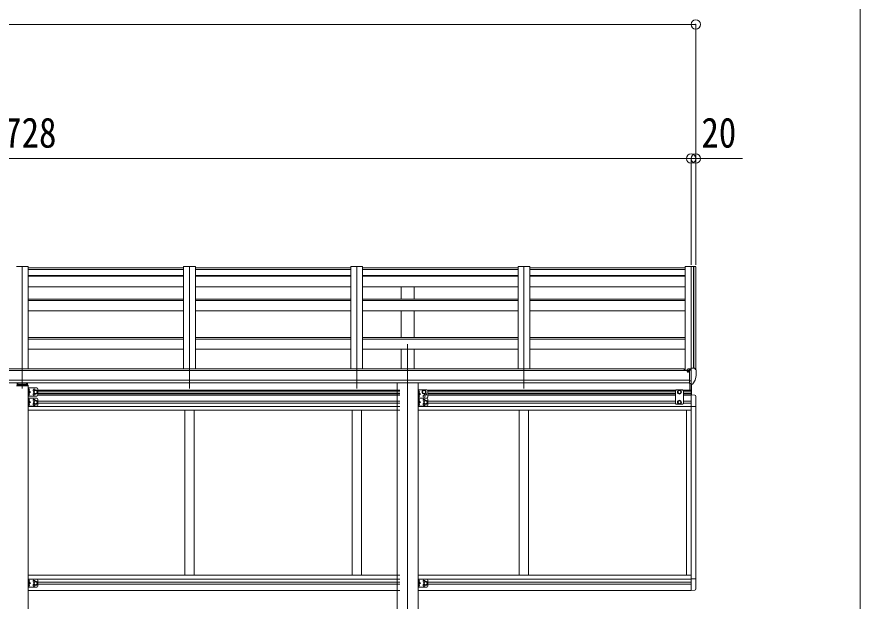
# Model space of a CAD drawing. Units: millimetres at full size, sheet at 1:40; details may follow other scales. Extents: x -11181 to 11305, y -7804 to 7716.
# Drawn here: x 7128 to 10739, y 976 to 3478 of the extents above; entities that cross this region are included whole.
import ezdxf
from ezdxf.enums import TextEntityAlignment as Align

# ---------------------------------------------------------------- set-up
doc = ezdxf.new("R2010")
doc.units = ezdxf.units.MM
doc.header["$LTSCALE"] = 40
doc.header["$PDMODE"] = 32
doc.header["$PDSIZE"] = 40
for name, color, linetype, lineweight in [('0-1_本体', 4, 'Continuous', 9), ('0-2_部品', 7, 'Continuous', 9), ('0-8_PARTS2', 2, 'Continuous', 9), ('0-A_寸法', 6, 'Continuous', 9), ('1-1_GLASS', 4, 'Continuous', 9), ('1-2_GLASS_SEAL', 7, 'Continuous', 9), ('1-3_NOTPRINT', 6, 'Continuous', 9), ('F-0_240', 7, 'Continuous', 9)]:
    doc.layers.add(name, color=color, linetype=linetype, lineweight=lineweight)
doc.styles.add('ＭＳ ゴシック', font='')
doc.styles.get('ＭＳ ゴシック').set_extended_font_data('MS Gothic')

msp = doc.modelspace()

# ---------------------------------------------------------------- linework, layer by layer
at = {"layer": '0-1_本体'}
for p, q in [((7126.72, 2409.51), (7176.72, 2409.51)), ((7176.72, 2409.51), (7176.72, 1970.22)), ((7176.72, 2403.42), (7842.72, 2403.42)), ((7842.72, 2396.51), (7176.72, 2396.51)), ((7842.72, 2409.51), (7842.72, 1970.22)), ((7842.72, 2409.51), (7892.72, 2409.51)), ((7892.72, 2409.51), (7892.72, 1970.22)), ((7892.72, 2403.42), (8558.72, 2403.42)), ((8558.72, 2396.51), (7892.72, 2396.51)), ((8558.72, 2409.51), (8558.72, 1970.22)), ((8558.72, 2409.51), (8608.72, 2409.51)), ((8608.72, 2409.51), (8608.72, 1970.22)), ((8608.72, 2403.42), (9274.72, 2403.42)), ((9274.72, 2396.51), (8608.72, 2396.51)), ((9274.72, 2409.51), (9274.72, 1970.22)), ((9274.72, 2409.51), (9324.72, 2409.51)), ((9324.72, 2409.51), (9324.72, 1970.22)), ((9324.72, 2403.42), (9990.72, 2403.42)), ((9990.72, 2396.51), (9324.72, 2396.51)), ((9990.72, 2409.51), (9990.72, 1963.51)), ((10026.64, 2409.31), (10026.02, 2407.69)), ((10026.72, 2409.42), (10026.72, 1973.69)), ((10034.77, 2409.09), (10026.94, 2409.5)), ((10035.72, 2408.2), (10035.73, 1967.15)), ((7842.72, 2369.79), (7176.72, 2369.79)), ((7842.72, 2367.21), (7176.72, 2367.21)), ((8558.72, 2369.79), (7892.72, 2369.79)), ((8558.72, 2367.21), (7892.72, 2367.21)), ((9274.72, 2369.79), (8608.72, 2369.79)), ((9274.72, 2367.21), (8608.72, 2367.21)), ((9990.72, 2369.79), (9324.72, 2369.79)), ((9990.72, 2367.21), (9324.72, 2367.21)), ((7842.72, 2322.48), (7176.72, 2322.48)), ((8558.72, 2322.48), (7892.72, 2322.48)), ((9274.72, 2322.48), (8608.72, 2322.48)), ((8774.22, 2268.74), (8774.22, 2322.48)), ((8829.22, 2268.74), (8829.22, 2322.48)), ((9990.72, 2322.48), (9324.72, 2322.48)), ((7842.72, 2268.74), (7176.72, 2268.74)), ((7842.72, 2263.18), (7176.72, 2263.18)), ((8558.72, 2268.74), (7892.72, 2268.74)), ((8558.72, 2263.18), (7892.72, 2263.18)), ((9274.72, 2268.74), (8608.72, 2268.74)), ((9274.72, 2263.18), (8608.72, 2263.18)), ((9990.72, 2268.74), (9324.72, 2268.74)), ((9990.72, 2263.18), (9324.72, 2263.18)), ((7842.72, 2219.18), (7176.72, 2219.18)), ((8558.72, 2219.18), (7892.72, 2219.18)), ((9274.72, 2219.18), (8608.72, 2219.18)), ((8774.22, 2105.09), (8774.22, 2219.18)), ((8829.22, 2105.09), (8829.22, 2219.18)), ((9990.72, 2219.18), (9324.72, 2219.18)), ((7842.72, 2105.09), (7176.72, 2105.09)), ((7842.72, 2098.3), (7176.72, 2098.3)), ((8558.72, 2105.09), (7892.72, 2105.09)), ((8558.72, 2098.3), (7892.72, 2098.3)), ((9274.72, 2105.09), (8608.72, 2105.09)), ((9274.72, 2098.3), (8608.72, 2098.3)), ((9990.72, 2105.09), (9324.72, 2105.09)), ((9990.72, 2098.3), (9324.72, 2098.3)), ((7842.72, 2054.74), (7176.72, 2054.74)), ((8558.72, 2054.74), (7892.72, 2054.74)), ((9274.72, 2054.74), (8608.72, 2054.74)), ((8774.22, 1970.22), (8774.22, 2054.74)), ((8829.22, 1970.22), (8829.22, 2054.74)), ((9990.72, 2054.74), (9324.72, 2054.74)), ((4294.22, 1963.51), (10009.22, 1963.51)), ((4317.72, 1970.22), (9985.72, 1970.22)), ((9985.72, 1963.51), (9985.72, 1970.22)), ((10009.22, 1922.29), (4294.22, 1922.29)), ((4294.22, 1910.44), (10009.22, 1910.51)), ((8756.52, 1910.35), (8756.52, -945.73)), ((8846.92, 1910.35), (8846.92, -945.73))]:
    msp.add_line(p, q, dxfattribs=at)
msp.add_lwpolyline([(10026.02, 1973.69), (10026.02, 2409.51), (9990.72, 2409.51)], dxfattribs=at)
msp.add_circle((10001.75, 1958.78), 3, dxfattribs=at)
for centre, radius, start, end in [((10026.92, 2409.2), 0.301, 87.13321, 158.93673), ((10034.72, 2408.09), 1, 6.67014, 87)]:
    msp.add_arc(centre, radius, start, end, dxfattribs=at)
at = {"layer": '0-2_部品'}
for p, q in [((9999.22, 1967.84), (9999.22, 1963.51)), ((10014.22, 1969.01), (10000.22, 1968.95)), ((10003.72, 1968.96), (10003.72, 1970.86)), ((10004.22, 1958.78), (10003.92, 1958.78)), ((10004.75, 1958.78), (10004.22, 1958.78)), ((10004.55, 1971.28), (10014.22, 1972)), ((10009.22, 1963.96), (10015.72, 1964.36)), ((10014.22, 1972.78), (10015.72, 1972.78)), ((10014.22, 1972.78), (10014.22, 1966.61)), ((10015.72, 1905.19), (10015.72, 1973.69)), ((10030.81, 1973.12), (10034.88, 1967.32)), ((10037.72, 1964.32), (10037.72, 1963.69)), ((10023.35, 1907), (10033.09, 1922.38)), ((10009.22, 1908.39), (10014.72, 1908.39)), ((10015.22, 1907.39), (10014.72, 1908.39)), ((10015.72, 1907.39), (10015.22, 1907.39)), ((10017.22, 1905.28), (10015.72, 1905.19)), ((10017.22, 1905.28), (10020.93, 1905.51))]:
    msp.add_line(p, q, dxfattribs=at)
for points in [[(9999.22, 1960.39), (9999.22, 1958.78), (9998.75, 1958.78)], [(10003.92, 1959.96), (10003.92, 1958.78), (9999.22, 1958.78)], [(10004.55, 1971.28), (10004.38, 1971.26), (10004.22, 1971.23), (10004.08, 1971.18), (10003.96, 1971.13), (10003.86, 1971.07), (10003.78, 1971.01), (10003.74, 1970.93), (10003.72, 1970.86)], [(10009.22, 1908.39), (10009.22, 1966.61), (10014.22, 1966.61)], [(10015.72, 1973.69), (10027.72, 1973.69), (10030.05, 1973.55)], [(10015.72, 1919.08), (10012.56, 1919.49), (10009.22, 1919.92)]]:
    msp.add_lwpolyline(points, dxfattribs=at)
for centre, radius, start, end in [((10001.72, 1958.78), 2.5, 28.35764, 180), ((10001.72, 1958.78), 2.5, 0, 28.35764), ((10029.99, 1972.55), 1, 35, 86.5), ((9845.23, 1963.69), 192.49, 347.8767, 359.9992), ((10034.72, 1964.32), 3, 0, 87), ((10030.49, 1923.88), 3, 330, 348.16652), ((10020.75, 1908.5), 3, 273.5, 330)]:
    msp.add_arc(centre, radius, start, end, dxfattribs=at)
msp.add_ellipse((10000.22, 1967.85), major_axis=(0.02, 1.1), ratio=0.906239, start_param=0.0206394, end_param=1.5914357, dxfattribs=at)
at = {"layer": '0-8_PARTS2'}
for p, q in [((7151.72, 2406.37), (7151.72, 1887.08)), ((7867.72, 2406.37), (7867.72, 1887.08)), ((8583.72, 2406.37), (8583.72, 1887.08)), ((9299.72, 2406.37), (9299.72, 1887.08)), ((10015.72, 2406.37), (10015.72, 1887.08)), ((8801.72, 2075.89), (8801.72, -999.34))]:
    msp.add_line(p, q, dxfattribs=at)
at = {"layer": '0-A_寸法'}
for p, q in [((-1460.27, 3445.61), (10035.72, 3445.61)), ((10035.72, 3445.61), (10035.72, 2871.2)), ((10015.72, 2871.2), (4287.72, 2871.2)), ((10015.72, 2871.2), (10015.72, 2415.63)), ((10015.72, 2871.2), (10015.72, 2415.63)), ((10015.72, 2871.2), (10035.72, 2871.2)), ((10035.72, 2871.2), (10035.72, 2415.63)), ((10035.72, 2871.2), (10235.72, 2871.2))]:
    msp.add_line(p, q, dxfattribs=at)
for p in [(10035.72, 3445.61), (10015.72, 2871.2), (10035.72, 2871.2)]:
    msp.add_point(p, dxfattribs=at)
at = {"layer": '1-1_GLASS'}
for p, q in [((7218.72, 1879.19), (8767.92, 1879.19)), ((8886.92, 1879.19), (9951.22, 1879.19)), ((9980.22, 1879.19), (10015.72, 1879.19)), ((7218.72, 1875.69), (8767.92, 1875.69)), ((7218.72, 1866.69), (8767.92, 1866.69)), ((7218.72, 1863.19), (8767.92, 1863.19)), ((8767.92, 1858.19), (7218.72, 1858.19)), ((8888.9, 1875.69), (9948.22, 1875.69)), ((8888.92, 1866.69), (9948.22, 1866.69)), ((8888.92, 1863.19), (9948.22, 1863.19)), ((9948.22, 1858.19), (8888.92, 1858.19)), ((9983.22, 1875.69), (10015.72, 1875.69)), ((9983.22, 1866.69), (10015.72, 1866.69)), ((9983.22, 1863.19), (10015.72, 1863.19)), ((10015.72, 1858.19), (9983.22, 1858.19)), ((10015.72, 1858.89), (10015.72, 1658.69)), ((7176.72, 1809.69), (8767.92, 1809.69)), ((7218.72, 1832.19), (8767.92, 1832.19)), ((7218.72, 1823.19), (8767.92, 1823.19)), ((10015.72, 1809.69), (8846.92, 1809.69)), ((8888.92, 1832.19), (9948.22, 1832.19)), ((8888.92, 1823.19), (9948.22, 1823.19)), ((9983.22, 1832.19), (10015.72, 1832.19)), ((9983.22, 1823.19), (10015.72, 1823.19)), ((10035.72, 1809.49), (10035.72, 1707.89)), ((7176.72, 1793.69), (8767.92, 1793.69)), ((7847.74, 1793.69), (7847.74, 1723.69)), ((7847.74, 1086.69), (7847.74, 1793.69)), ((7887.74, 1793.69), (7887.74, 1723.69)), ((7887.74, 1086.69), (7887.74, 1793.69)), ((8563.74, 1793.69), (8563.74, 1723.69)), ((8563.74, 1086.69), (8563.74, 1793.69)), ((8603.74, 1793.69), (8603.74, 1723.69)), ((8603.74, 1086.69), (8603.74, 1793.69)), ((8846.92, 1793.69), (10015.72, 1793.69)), ((9279.74, 1793.69), (9279.74, 1723.69)), ((9279.74, 1086.69), (9279.74, 1793.69)), ((9319.74, 1793.69), (9319.74, 1723.69)), ((9319.74, 1086.69), (9319.74, 1793.69)), ((9995.72, 1793.69), (9995.72, 1723.69)), ((9995.72, 1793.69), (9995.72, 1723.69)), ((9995.72, 1793.69), (9995.72, 1086.69)), ((9995.72, 1793.69), (9995.72, 1086.69)), ((10015.72, 1793.69), (10015.72, 1021.69)), ((10035.72, 1793.69), (10035.72, 1070.89)), ((7176.72, 1086.69), (8767.92, 1086.69)), ((8846.92, 1086.69), (10015.72, 1086.69)), ((10015.72, 1086.69), (10015.72, 1070.69)), ((7176.72, 1070.69), (8767.92, 1070.69)), ((7218.72, 1057.19), (8767.92, 1057.19)), ((7218.72, 1048.19), (8767.92, 1048.19)), ((8846.92, 1070.69), (10015.72, 1070.69)), ((8888.92, 1057.19), (10015.72, 1057.19)), ((8888.92, 1048.19), (10015.72, 1048.19)), ((7176.72, 1022.19), (8767.92, 1022.19)), ((8846.92, 1022.19), (10015.72, 1022.19))]:
    msp.add_line(p, q, dxfattribs=at)
at = {"layer": '1-2_GLASS_SEAL'}
for p, q in [((7126.22, 1898.41), (7177.22, 1898.41)), ((7127.72, 1901.41), (7175.72, 1901.41)), ((7129.22, 1901.41), (7129.22, 1907.06)), ((7133.22, 1909.63), (7131.72, 1909.63)), ((7131.72, 1907.11), (7131.72, 1901.41)), ((7133.22, 1907.11), (7131.72, 1907.11)), ((7171.72, 1905.22), (7131.72, 1905.22)), ((7133.22, 1910.48), (7133.22, 1907.11)), ((7170.22, 1910.48), (7170.22, 1907.11)), ((7171.72, 1909.63), (7170.22, 1909.63)), ((7171.72, 1907.11), (7170.22, 1907.11)), ((7171.72, 1907.11), (7171.72, 1901.41)), ((7174.22, 1907.06), (7174.22, 1901.41)), ((7176.72, 1888.69), (7176.72, 1853.69)), ((7213.72, 1888.69), (7176.72, 1888.69)), ((7177.22, 1899.91), (7177.22, 1898.41)), ((7179.22, 1888.69), (7179.22, 1853.69)), ((7179.72, 1884.19), (7180.52, 1884.05)), ((7218.72, 1883.69), (7218.72, 1858.69)), ((8846.92, 1880.19), (8846.92, 1845.19)), ((8883.92, 1880.19), (8846.92, 1880.19)), ((8849.42, 1880.19), (8849.42, 1845.19)), ((9952.22, 1880.19), (9948.22, 1876.19)), ((9979.22, 1880.19), (9952.22, 1880.19)), ((9979.22, 1880.19), (9983.22, 1876.19)), ((10009.2, 1908.39), (10014.7, 1908.39)), ((10010.22, 1879.19), (10010.22, 1908.39)), ((10015.2, 1907.39), (10014.7, 1908.39)), ((10015.7, 1907.39), (10015.2, 1907.39)), ((10017.2, 1905.28), (10015.7, 1905.19)), ((10015.72, 1905.19), (10015.72, 1858.69)), ((10017.2, 1905.28), (10020.91, 1905.51)), ((10017.22, 1858.69), (10017.22, 1905.29)), ((7213.72, 1853.69), (7176.72, 1853.69)), ((7176.72, 1845.19), (7176.72, 1810.19)), ((7213.72, 1845.19), (7176.72, 1845.19)), ((7179.72, 1876.19), (7179.22, 1876.28)), ((7179.22, 1871.19), (7186.22, 1871.19)), ((7179.72, 1858.19), (7179.22, 1858.28)), ((7179.22, 1845.19), (7179.22, 1810.19)), ((7179.72, 1876.19), (7180.52, 1876.33)), ((7179.72, 1866.19), (7180.52, 1866.05)), ((7179.72, 1858.19), (7180.52, 1858.33)), ((8846.92, 1845.19), (8846.92, 1810.19)), ((8883.92, 1845.19), (8846.92, 1845.19)), ((8883.92, 1845.19), (8846.92, 1845.19)), ((8849.92, 1867.69), (8849.42, 1867.78)), ((8849.42, 1862.69), (8856.42, 1862.69)), ((8849.92, 1849.69), (8849.42, 1849.78)), ((8849.42, 1845.19), (8849.42, 1810.19)), ((8849.92, 1875.69), (8850.72, 1875.55)), ((8849.92, 1867.69), (8850.72, 1867.83)), ((8849.92, 1857.69), (8850.72, 1857.55)), ((8849.92, 1849.69), (8850.72, 1849.83)), ((8888.92, 1875.19), (8888.92, 1850.19)), ((9948.22, 1876.19), (9948.22, 1822.7)), ((9983.22, 1822.7), (9983.22, 1876.19)), ((10015.72, 1858.69), (10031.01, 1857.89)), ((10036.22, 1852.4), (10036.22, 1809.49)), ((7213.72, 1810.19), (7176.72, 1810.19)), ((7179.72, 1832.69), (7179.22, 1832.78)), ((7179.22, 1827.69), (7186.22, 1827.69)), ((7179.72, 1814.69), (7179.22, 1814.78)), ((7179.72, 1840.69), (7180.52, 1840.55)), ((7179.72, 1832.69), (7180.52, 1832.83)), ((7179.72, 1822.69), (7180.52, 1822.55)), ((7179.72, 1814.69), (7180.52, 1814.83)), ((7218.72, 1840.19), (7218.72, 1815.19)), ((8883.92, 1810.19), (8846.92, 1810.19)), ((8849.92, 1832.69), (8849.42, 1832.78)), ((8849.42, 1827.69), (8856.42, 1827.69)), ((8849.92, 1814.69), (8849.42, 1814.78)), ((8849.92, 1840.69), (8850.72, 1840.55)), ((8849.92, 1832.69), (8850.72, 1832.83)), ((8849.92, 1822.69), (8850.72, 1822.55)), ((8849.92, 1814.69), (8850.72, 1814.83)), ((8888.92, 1840.19), (8888.92, 1815.19)), ((9952.22, 1818.7), (9948.22, 1822.7)), ((9979.22, 1818.7), (9952.22, 1818.7)), ((9965.72, 1835.2), (9959.22, 1831.44)), ((9959.22, 1831.44), (9959.22, 1823.94)), ((9959.22, 1823.94), (9965.72, 1820.19)), ((9972.22, 1831.44), (9965.72, 1835.2)), ((9965.72, 1820.19), (9972.22, 1823.94)), ((9972.22, 1823.94), (9972.22, 1831.44)), ((9979.22, 1818.7), (9983.22, 1822.7)), ((10015.72, 1809.49), (10036.22, 1809.49)), ((7176.92, 1070.19), (7176.92, 1035.19)), ((7213.92, 1070.19), (7176.92, 1070.19)), ((7179.42, 1070.19), (7179.42, 1035.19)), ((7179.92, 1057.69), (7179.42, 1057.78)), ((7179.42, 1052.69), (7186.42, 1052.69)), ((7179.92, 1065.69), (7180.72, 1065.55)), ((7179.92, 1057.69), (7180.72, 1057.83)), ((7179.92, 1047.69), (7180.72, 1047.55)), ((7218.92, 1065.19), (7218.92, 1040.19)), ((8846.92, 1070.19), (8846.92, 1035.19)), ((8883.92, 1070.19), (8846.92, 1070.19)), ((8849.42, 1070.19), (8849.42, 1035.19)), ((8849.92, 1057.69), (8849.42, 1057.78)), ((8849.42, 1052.69), (8856.42, 1052.69)), ((8849.92, 1065.69), (8850.72, 1065.55)), ((8849.92, 1057.69), (8850.72, 1057.83)), ((8849.92, 1047.69), (8850.72, 1047.55)), ((8888.92, 1065.19), (8888.92, 1040.19)), ((10015.72, 1070.89), (10036.22, 1070.89)), ((10036.22, 1027.98), (10036.22, 1070.89)), ((7213.92, 1035.19), (7176.92, 1035.19)), ((7179.92, 1039.69), (7179.42, 1039.78)), ((7179.92, 1039.69), (7180.72, 1039.83)), ((8883.92, 1035.19), (8846.92, 1035.19)), ((8849.92, 1039.69), (8849.42, 1039.78)), ((8849.92, 1039.69), (8850.72, 1039.83)), ((10015.72, 1021.69), (10031.01, 1022.49))]:
    msp.add_line(p, q, dxfattribs=at)
for points in [[(7178.84, 1880.19), (7179.47, 1881.38), (7181.7, 1882.49)], [(7178.84, 1880.19), (7179.47, 1879), (7181.7, 1877.89)], [(7179.72, 1876.19), (7179.72, 1884.19), (7179.22, 1884.1), (7179.22, 1876.28)], [(9959.22, 1874.94), (9965.72, 1878.7), (9972.22, 1874.94)], [(7178.84, 1862.19), (7179.47, 1863.38), (7181.7, 1864.49)], [(7178.84, 1862.19), (7179.47, 1861), (7181.7, 1859.89)], [(7179.22, 1876.19), (7186.22, 1871.19), (7179.22, 1866.19)], [(7179.72, 1858.19), (7179.72, 1866.19), (7179.22, 1866.1), (7179.22, 1858.28)], [(8849.04, 1871.69), (8849.67, 1872.88), (8851.9, 1873.99)], [(8849.04, 1871.69), (8849.67, 1870.5), (8851.9, 1869.39)], [(8849.04, 1853.69), (8849.67, 1854.88), (8851.9, 1855.99)], [(8849.04, 1853.69), (8849.67, 1852.5), (8851.9, 1851.39)], [(8849.92, 1867.69), (8849.92, 1875.69), (8849.42, 1875.6), (8849.42, 1867.78)], [(8849.42, 1867.69), (8856.42, 1862.69), (8849.42, 1857.69)], [(8849.92, 1849.69), (8849.92, 1857.69), (8849.42, 1857.6), (8849.42, 1849.78)], [(9972.22, 1874.94), (9972.22, 1867.44), (9965.72, 1863.69), (9959.22, 1867.44), (9959.22, 1874.94)], [(7178.84, 1836.69), (7179.47, 1837.88), (7181.7, 1838.99)], [(7178.84, 1836.69), (7179.47, 1835.5), (7181.7, 1834.39)], [(7178.84, 1818.69), (7179.47, 1819.88), (7181.7, 1820.99)], [(7178.84, 1818.69), (7179.47, 1817.5), (7181.7, 1816.39)], [(7179.72, 1832.69), (7179.72, 1840.69), (7179.22, 1840.6), (7179.22, 1832.78)], [(7179.22, 1832.69), (7186.22, 1827.69), (7179.22, 1822.69)], [(7179.72, 1814.69), (7179.72, 1822.69), (7179.22, 1822.6), (7179.22, 1814.78)], [(8849.04, 1836.69), (8849.67, 1837.88), (8851.9, 1838.99)], [(8849.04, 1836.69), (8849.67, 1835.5), (8851.9, 1834.39)], [(8849.04, 1818.69), (8849.67, 1819.88), (8851.9, 1820.99)], [(8849.04, 1818.69), (8849.67, 1817.5), (8851.9, 1816.39)], [(8849.92, 1832.69), (8849.92, 1840.69), (8849.42, 1840.6), (8849.42, 1832.78)], [(8849.42, 1832.69), (8856.42, 1827.69), (8849.42, 1822.69)], [(8849.92, 1814.69), (8849.92, 1822.69), (8849.42, 1822.6), (8849.42, 1814.78)], [(7179.04, 1061.69), (7179.67, 1062.88), (7181.9, 1063.99)], [(7179.04, 1061.69), (7179.67, 1060.5), (7181.9, 1059.39)], [(7179.92, 1057.69), (7179.92, 1065.69), (7179.42, 1065.6), (7179.42, 1057.78)], [(7179.42, 1057.69), (7186.42, 1052.69), (7179.42, 1047.69)], [(7179.92, 1039.69), (7179.92, 1047.69), (7179.42, 1047.6), (7179.42, 1039.78)], [(8849.04, 1061.69), (8849.67, 1062.88), (8851.9, 1063.99)], [(8849.04, 1061.69), (8849.67, 1060.5), (8851.9, 1059.39)], [(8849.92, 1057.69), (8849.92, 1065.69), (8849.42, 1065.6), (8849.42, 1057.78)], [(8849.42, 1057.69), (8856.42, 1052.69), (8849.42, 1047.69)], [(8849.92, 1039.69), (8849.92, 1047.69), (8849.42, 1047.6), (8849.42, 1039.78)], [(7179.04, 1043.69), (7179.67, 1044.88), (7181.9, 1045.99)], [(7179.04, 1043.69), (7179.67, 1042.5), (7181.9, 1041.39)], [(8849.04, 1043.69), (8849.67, 1044.88), (8851.9, 1045.99)], [(8849.04, 1043.69), (8849.67, 1042.5), (8851.9, 1041.39)]]:
    msp.add_lwpolyline(points, dxfattribs=at)
for points in [[(7208.72, 1863.69), (7202.22, 1867.44), (7202.22, 1874.94), (7208.72, 1878.7), (7215.22, 1874.94), (7215.22, 1867.44)], [(8871.92, 1863.69), (8865.42, 1867.44), (8865.42, 1874.94), (8871.92, 1878.7), (8878.42, 1874.94), (8878.42, 1867.44)], [(7208.72, 1820.19), (7202.22, 1823.94), (7202.22, 1831.44), (7208.72, 1835.2), (7215.22, 1831.44), (7215.22, 1823.94)], [(8878.92, 1820.19), (8872.42, 1823.94), (8872.42, 1831.44), (8878.92, 1835.2), (8885.42, 1831.44), (8885.42, 1823.94)], [(7208.92, 1045.19), (7202.42, 1048.94), (7202.42, 1056.44), (7208.92, 1060.2), (7215.42, 1056.44), (7215.42, 1048.94)], [(8878.92, 1045.19), (8872.42, 1048.94), (8872.42, 1056.44), (8878.92, 1060.2), (8885.42, 1056.44), (8885.42, 1048.94)]]:
    msp.add_lwpolyline(points, close=True, dxfattribs=at)
for centre, radius in [((7208.72, 1871.19), 8.5), ((7208.72, 1871.19), 7.5), ((7208.72, 1871.19), 6.5), ((8871.92, 1871.19), 8.5), ((8871.92, 1871.19), 7.5), ((8871.92, 1871.19), 6.5), ((9965.72, 1871.19), 8.5), ((9965.72, 1871.19), 7.5), ((9965.72, 1871.19), 6.5), ((8871.92, 1854.19), 4.25), ((7208.72, 1827.69), 8.5), ((7208.72, 1827.69), 7.5), ((7208.72, 1827.69), 6.5), ((8878.92, 1827.69), 8.5), ((8878.92, 1827.69), 7.5), ((8878.92, 1827.69), 6.5), ((9965.72, 1827.69), 8.5), ((9965.72, 1827.69), 7.5), ((9965.72, 1827.69), 6.5), ((7208.92, 1052.69), 8.5), ((7208.92, 1052.69), 7.5), ((7208.92, 1052.69), 6.5), ((8878.92, 1052.69), 8.5), ((8878.92, 1052.69), 7.5), ((8878.92, 1052.69), 6.5)]:
    msp.add_circle(centre, radius, dxfattribs=at)
for centre, radius, start, end in [((7175.72, 1899.91), 1.5, 0, 90), ((7180.37, 1883.16), 0.9, 32.05588, 80), ((7175.62, 1880.19), 6.5, 327.94412, 32.05588), ((7201.72, 1879.69), 4.25, 353.70569, 265.23923), ((7213.72, 1883.69), 5, 0, 90), ((8883.92, 1875.19), 5, 0, 90), ((10020.73, 1908.5), 3, 273.5, 330), ((7180.37, 1877.22), 0.9, 280, 327.94412), ((7180.37, 1865.16), 0.9, 32.05588, 80), ((7180.37, 1859.22), 0.9, 280, 327.94412), ((7175.62, 1862.19), 6.5, 327.94412, 32.05588), ((7201.72, 1862.69), 4.25, 94.76077, 6.29431), ((7213.72, 1858.69), 5, 270, 0), ((7213.72, 1840.19), 5, 0, 90), ((8850.57, 1874.66), 0.9, 32.05588, 80), ((8850.57, 1868.72), 0.9, 280, 327.94412), ((8850.57, 1856.66), 0.9, 32.05588, 80), ((8850.57, 1850.72), 0.9, 280, 327.94412), ((8845.82, 1871.69), 6.5, 327.94412, 32.05588), ((8845.82, 1853.69), 6.5, 327.94412, 32.05588), ((8878.92, 1862.69), 4.25, 173.70569, 85.23923), ((8883.92, 1850.19), 5, 270, 0), ((8883.92, 1840.19), 5, 0, 90), ((10030.72, 1852.4), 5.5, 0, 87), ((7180.37, 1839.66), 0.9, 32.05588, 80), ((7180.37, 1833.72), 0.9, 280, 327.94412), ((7180.37, 1821.66), 0.9, 32.05588, 80), ((7180.37, 1815.72), 0.9, 280, 327.94412), ((7175.62, 1836.69), 6.5, 327.94412, 32.05588), ((7175.62, 1818.69), 6.5, 327.94412, 32.05588), ((7201.72, 1836.19), 4.25, 353.70569, 265.23923), ((7201.72, 1819.19), 4.25, 94.76077, 6.29431), ((7213.72, 1815.19), 5, 270, 0), ((8850.57, 1839.66), 0.9, 32.05588, 80), ((8850.57, 1833.72), 0.9, 280, 327.94412), ((8850.57, 1821.66), 0.9, 32.05588, 80), ((8850.57, 1815.72), 0.9, 280, 327.94412), ((8845.82, 1836.69), 6.5, 327.94412, 32.05588), ((8845.82, 1818.69), 6.5, 327.94412, 32.05588), ((8871.92, 1836.19), 4.25, 353.70569, 265.23923), ((8871.92, 1819.19), 4.25, 94.76077, 6.29431), ((8883.92, 1815.19), 5, 270, 0), ((7180.57, 1064.66), 0.9, 32.05588, 80), ((7180.57, 1058.72), 0.9, 280, 327.94412), ((7180.57, 1046.66), 0.9, 32.05588, 80), ((7175.82, 1061.69), 6.5, 327.94412, 32.05588), ((7201.92, 1061.19), 4.25, 353.70569, 265.23923), ((7201.92, 1044.19), 4.25, 94.76077, 6.29431), ((7213.92, 1065.19), 5, 0, 90), ((8850.57, 1064.66), 0.9, 32.05588, 80), ((8850.57, 1058.72), 0.9, 280, 327.94412), ((8850.57, 1046.66), 0.9, 32.05588, 80), ((8845.82, 1061.69), 6.5, 327.94412, 32.05588), ((8871.92, 1061.19), 4.25, 353.70569, 265.23923), ((8871.92, 1044.19), 4.25, 94.76077, 6.29431), ((8883.92, 1065.19), 5, 0, 90), ((7180.57, 1040.72), 0.9, 280, 327.94412), ((7175.82, 1043.69), 6.5, 327.94412, 32.05588), ((7213.92, 1040.19), 5, 270, 0), ((8850.57, 1040.72), 0.9, 280, 327.94412), ((8845.82, 1043.69), 6.5, 327.94412, 32.05588), ((8883.92, 1040.19), 5, 270, 0), ((10030.72, 1027.98), 5.5, 273, 0)]:
    msp.add_arc(centre, radius, start, end, dxfattribs=at)
for centre, start_param, end_param in [((7131.72, 1907.06), 6.2831853, 7.8539816), ((7171.72, 1907.06), 4.712389, 6.2831853)]:
    msp.add_ellipse(centre, major_axis=(0, 2.57), ratio=0.97237, start_param=start_param, end_param=end_param, dxfattribs=at)
at = {"layer": '1-3_NOTPRINT', "color": 4}
msp.add_line((7176.72, 1898.41), (7176.72, -632.23), dxfattribs=at)
at = {"layer": 'F-0_240', "color": 5}
msp.add_line((10739.39, 7716.46), (10739.39, -7803.54), dxfattribs=at)

# ---------------------------------------------------------------- texts
at = {"layer": '0-A_寸法', "color": 7, "style": 'ＭＳ ゴシック', "width": 0.85}
for s, p in [('5728', (6999.72, 2879.2)), ('20', (10059.72, 2879.2))]:
    msp.add_text(s, height=129, dxfattribs=at).set_placement(p, align=Align.BOTTOM_LEFT)

doc.saveas('drawing.dxf')
